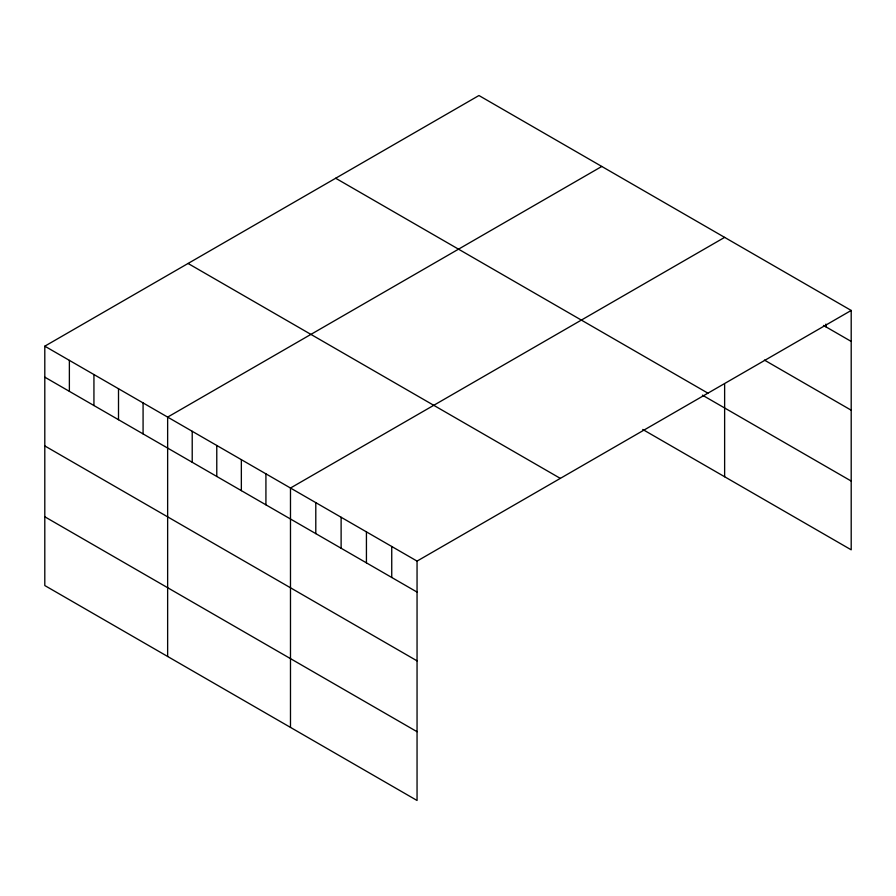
<?xml version="1.0" encoding="UTF-8"?>
<svg xmlns="http://www.w3.org/2000/svg" width="896" height="896" viewBox="0 0 896 896"><rect width="100%" height="100%" fill="white"/><g stroke="black" fill="none" stroke-linecap="round" stroke-linejoin="round"><path stroke-width="1.34" d="M851.2 310.453L417.054 561.098L417.054 800.475L44.8 585.547L44.8 346.181L478.946 95.525L851.2 310.453L851.2 549.819L642.734 429.464M601.787 166.454L167.642 417.11L167.642 656.477M724.629 237.373L290.483 488.029L290.483 727.395M823.48 325.427L851.2 341.432M764.411 360.091L851.2 410.2M335.675 178.248L707.93 393.165M702.408 395.147L851.2 481.051M188.07 263.469L560.325 478.386M44.8 346.181L417.054 561.098M44.8 377.16L417.054 592.088M44.8 445.928L417.054 660.856M44.8 516.779L417.054 731.707M825.888 324.117L825.888 326.816M724.629 384.362L724.629 476.75M391.742 546.482L391.742 577.472M366.43 531.877L366.43 562.856M341.118 517.261L341.118 548.24M315.795 502.645L315.795 533.624M265.922 473.838L265.922 504.829M241.349 459.659L241.349 490.638M216.776 445.469L216.776 476.459M192.214 431.29L192.214 462.269M143.08 402.92L143.08 433.899M118.507 388.741L118.507 419.72M93.934 374.55L93.934 405.53M69.373 360.371L69.373 391.35"/></g></svg>
